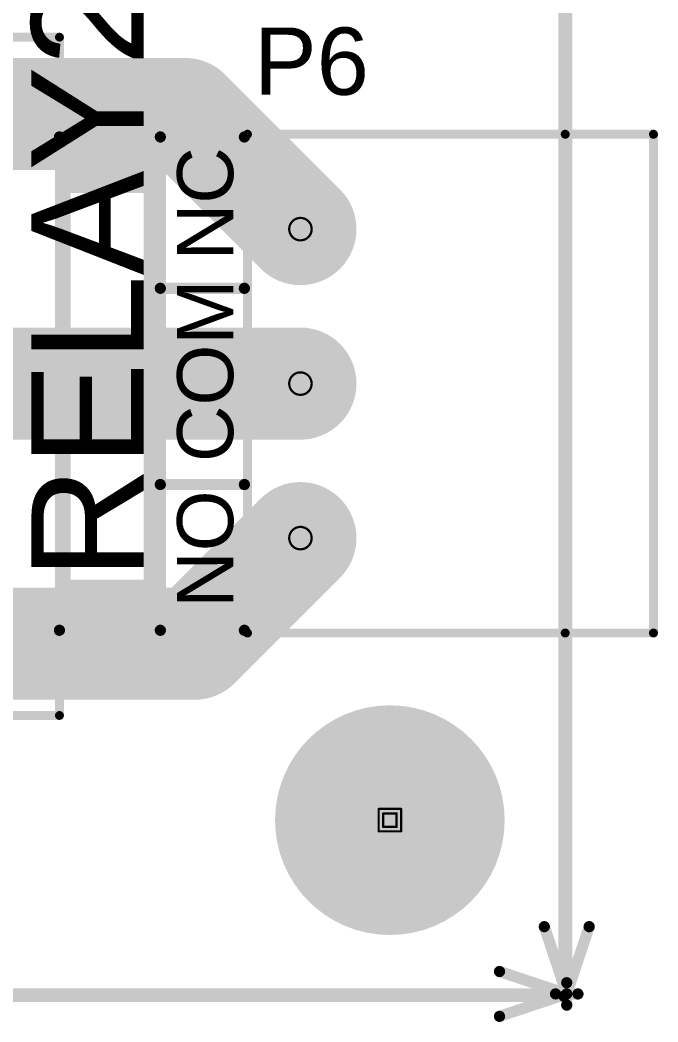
# Model space of a CAD drawing. Header units: millimetres. Extents: x 0.82 to 4.9, y 1.18 to 4.75.
# Drawn here: x 4.042 to 4.611, y 1.355 to 2.249 of the extents above; entities that cross this region are included whole.
import ezdxf

# ---------------------------------------------------------------- set-up
doc = ezdxf.new("R2010")
doc.units = ezdxf.units.MM
doc.header["$MEASUREMENT"] = 0
for name, color, linetype in [('BottomLayer', 5, 'Continuous'), ('BottomSolder', 6, 'Continuous'), ('DrillDrawing', 1, 'Continuous'), ('Mechanical13', 56, 'Continuous'), ('MultiLayer', 9, 'Continuous'), ('PadHoleLayer', 156, 'Continuous'), ('TopLayer', 1, 'Continuous'), ('TopOverlay', 2, 'Continuous'), ('TopSolder', 216, 'Continuous')]:
    doc.layers.add(name, color=color, linetype=linetype)
doc.styles.add('Arial', font='arial.ttf', dxfattribs={"height": 0.2})

# ---------------------------------------------------------------- blocks, each defined once
blk = doc.blocks.new('ECH350R_03P_48')
at = {"layer": 'BottomLayer'}
h = blk.add_hatch(color=5, dxfattribs=at)
edge = h.paths.add_edge_path()
edge.add_arc((0, 0), 0.04331, 0, 360)
h = blk.add_hatch(color=5, dxfattribs=at)
edge = h.paths.add_edge_path()
edge.add_arc((0.1378, 0), 0.04331, 0, 360)
h = blk.add_hatch(color=5, dxfattribs=at)
edge = h.paths.add_edge_path()
edge.add_arc((0.27559, 0), 0.04331, 0, 360)
at = {"layer": 'BottomSolder'}
h = blk.add_hatch(color=6, dxfattribs=at)
edge = h.paths.add_edge_path()
edge.add_arc((0, 0), 0.04731, 0, 360)
h = blk.add_hatch(color=6, dxfattribs=at)
edge = h.paths.add_edge_path()
edge.add_arc((0.1378, 0), 0.04731, 0, 360)
h = blk.add_hatch(color=6, dxfattribs=at)
edge = h.paths.add_edge_path()
edge.add_arc((0.27559, 0), 0.04731, 0, 360)
at = {"layer": 'MultiLayer'}
h = blk.add_hatch(color=9, dxfattribs=at)
edge = h.paths.add_edge_path()
edge.add_arc((0, 0), 0.04331, 0, 360)
h = blk.add_hatch(color=9, dxfattribs=at)
edge = h.paths.add_edge_path()
edge.add_arc((0.1378, 0), 0.04331, 0, 360)
h = blk.add_hatch(color=9, dxfattribs=at)
edge = h.paths.add_edge_path()
edge.add_arc((0.27559, 0), 0.04331, 0, 360)
at = {"layer": 'PadHoleLayer'}
h = blk.add_hatch(color=156, dxfattribs=at)
edge = h.paths.add_edge_path()
edge.add_arc((0, 0), 0.02362, 0, 360)
h = blk.add_hatch(color=156, dxfattribs=at)
edge = h.paths.add_edge_path()
edge.add_arc((0.1378, 0), 0.02362, 0, 360)
h = blk.add_hatch(color=156, dxfattribs=at)
edge = h.paths.add_edge_path()
edge.add_arc((0.27559, 0), 0.02362, 0, 360)
at = {"layer": 'TopLayer'}
h = blk.add_hatch(color=1, dxfattribs=at)
edge = h.paths.add_edge_path()
edge.add_arc((0, 0), 0.04331, 0, 360)
h = blk.add_hatch(color=1, dxfattribs=at)
edge = h.paths.add_edge_path()
edge.add_arc((0.1378, 0), 0.04331, 0, 360)
h = blk.add_hatch(color=1, dxfattribs=at)
edge = h.paths.add_edge_path()
edge.add_arc((0.27559, 0), 0.04331, 0, 360)
at = {"layer": 'TopSolder'}
h = blk.add_hatch(color=216, dxfattribs=at)
edge = h.paths.add_edge_path()
edge.add_arc((0, 0), 0.04731, 0, 360)
h = blk.add_hatch(color=216, dxfattribs=at)
edge = h.paths.add_edge_path()
edge.add_arc((0.1378, 0), 0.04731, 0, 360)
h = blk.add_hatch(color=216, dxfattribs=at)
edge = h.paths.add_edge_path()
edge.add_arc((0.27559, 0), 0.04731, 0, 360)
at = {"layer": 'TopOverlay', "const_width": 0.004}
for points in [[(-0.08665, 0.04725, 1), (-0.08265, 0.04725, 1)], [(-0.08665, 0.04725, 1), (-0.08265, 0.04725, 1)], [(0.35824, 0.04725, 1), (0.36224, 0.04725, 1)], [(0.35824, 0.04725, 1), (0.36224, 0.04725, 1)], [(-0.08665, -0.23622, 1), (-0.08265, -0.23622, 1)], [(0.35824, -0.23622, 1), (0.36224, -0.23622, 1)], [(-0.08665, -0.31496, 1), (-0.08265, -0.31496, 1)], [(-0.08665, -0.31496, 1), (-0.08265, -0.31496, 1)], [(0.35824, -0.31496, 1), (0.36224, -0.31496, 1)], [(0.35824, -0.31496, 1), (0.36224, -0.31496, 1)]]:
    blk.add_lwpolyline(points, format="xyb", close=True, dxfattribs=at)
at = {"layer": 'TopOverlay', "const_width": 0.008}
for points in [[(-0.08465, 0.04725), (0.36024, 0.04725)], [(-0.08465, 0.04725), (-0.08465, -0.31496)], [(0.36024, 0.04725), (0.36024, -0.31496)], [(-0.08465, -0.23622), (0.36024, -0.23622)], [(-0.08465, -0.31496), (0.36024, -0.31496)]]:
    blk.add_lwpolyline(points, dxfattribs=at)
blk = doc.blocks.new('MODUL_HRS4_63')
at = {"layer": 'BottomLayer'}
h = blk.add_hatch(color=5, dxfattribs=at)
edge = h.paths.add_edge_path()
edge.add_arc((-0.20472, 0.22047), 0.03248, 0, 360)
h = blk.add_hatch(color=5, dxfattribs=at)
edge = h.paths.add_edge_path()
edge.add_arc((0.27559, 0.22047), 0.03642, 0, 360)
blk.add_hatch(color=5, dxfattribs=at).paths.add_polyline_path([(-0.31791, -0.0502), (-0.31791, 0.0187), (-0.24902, 0.0187), (-0.24902, -0.0502)])
h = blk.add_hatch(color=5, dxfattribs=at)
edge = h.paths.add_edge_path()
edge.add_arc((-0.20472, -0.25197), 0.03248, 0, 360)
h = blk.add_hatch(color=5, dxfattribs=at)
edge = h.paths.add_edge_path()
edge.add_arc((0.27559, -0.25197), 0.03642, 0, 360)
at = {"layer": 'BottomSolder'}
h = blk.add_hatch(color=6, dxfattribs=at)
edge = h.paths.add_edge_path()
edge.add_arc((0.27559, 0.22047), 0.04042, 0, 360)
h = blk.add_hatch(color=6, dxfattribs=at)
edge = h.paths.add_edge_path()
edge.add_arc((-0.20472, 0.22047), 0.03648, 0, 360)
blk.add_hatch(color=6, dxfattribs=at).paths.add_polyline_path([(-0.32191, -0.0542), (-0.32191, 0.0227), (-0.24502, 0.0227), (-0.24502, -0.0542)])
h = blk.add_hatch(color=6, dxfattribs=at)
edge = h.paths.add_edge_path()
edge.add_arc((0.27559, -0.25197), 0.04042, 0, 360)
h = blk.add_hatch(color=6, dxfattribs=at)
edge = h.paths.add_edge_path()
edge.add_arc((-0.20472, -0.25197), 0.03648, 0, 360)
at = {"layer": 'MultiLayer'}
h = blk.add_hatch(color=9, dxfattribs=at)
edge = h.paths.add_edge_path()
edge.add_arc((-0.20472, 0.22047), 0.03248, 0, 360)
h = blk.add_hatch(color=9, dxfattribs=at)
edge = h.paths.add_edge_path()
edge.add_arc((0.27559, 0.22047), 0.03642, 0, 360)
blk.add_hatch(color=9, dxfattribs=at).paths.add_polyline_path([(-0.31791, -0.0502), (-0.31791, 0.0187), (-0.24902, 0.0187), (-0.24902, -0.0502)])
h = blk.add_hatch(color=9, dxfattribs=at)
edge = h.paths.add_edge_path()
edge.add_arc((-0.20472, -0.25197), 0.03248, 0, 360)
h = blk.add_hatch(color=9, dxfattribs=at)
edge = h.paths.add_edge_path()
edge.add_arc((0.27559, -0.25197), 0.03642, 0, 360)
at = {"layer": 'PadHoleLayer'}
h = blk.add_hatch(color=156, dxfattribs=at)
edge = h.paths.add_edge_path()
edge.add_arc((0.27559, 0.22047), 0.02362, 0, 360)
h = blk.add_hatch(color=156, dxfattribs=at)
edge = h.paths.add_edge_path()
edge.add_arc((-0.20472, 0.22047), 0.01969, 0, 360)
h = blk.add_hatch(color=156, dxfattribs=at)
edge = h.paths.add_edge_path()
edge.add_arc((-0.28347, -0.01575), 0.02362, 0, 360)
h = blk.add_hatch(color=156, dxfattribs=at)
edge = h.paths.add_edge_path()
edge.add_arc((-0.20472, -0.25197), 0.01969, 0, 360)
h = blk.add_hatch(color=156, dxfattribs=at)
edge = h.paths.add_edge_path()
edge.add_arc((0.27559, -0.25197), 0.02362, 0, 360)
at = {"layer": 'TopLayer'}
h = blk.add_hatch(color=1, dxfattribs=at)
edge = h.paths.add_edge_path()
edge.add_arc((-0.20472, 0.22047), 0.03248, 0, 360)
h = blk.add_hatch(color=1, dxfattribs=at)
edge = h.paths.add_edge_path()
edge.add_arc((0.27559, 0.22047), 0.03642, 0, 360)
blk.add_hatch(color=1, dxfattribs=at).paths.add_polyline_path([(-0.31791, -0.0502), (-0.31791, 0.0187), (-0.24902, 0.0187), (-0.24902, -0.0502)])
h = blk.add_hatch(color=1, dxfattribs=at)
edge = h.paths.add_edge_path()
edge.add_arc((-0.20472, -0.25197), 0.03248, 0, 360)
h = blk.add_hatch(color=1, dxfattribs=at)
edge = h.paths.add_edge_path()
edge.add_arc((0.27559, -0.25197), 0.03642, 0, 360)
at = {"layer": 'TopSolder'}
h = blk.add_hatch(color=216, dxfattribs=at)
edge = h.paths.add_edge_path()
edge.add_arc((0.27559, 0.22047), 0.04042, 0, 360)
h = blk.add_hatch(color=216, dxfattribs=at)
edge = h.paths.add_edge_path()
edge.add_arc((-0.20472, 0.22047), 0.03648, 0, 360)
blk.add_hatch(color=216, dxfattribs=at).paths.add_polyline_path([(-0.32191, -0.0542), (-0.32191, 0.0227), (-0.24502, 0.0227), (-0.24502, -0.0542)])
h = blk.add_hatch(color=216, dxfattribs=at)
edge = h.paths.add_edge_path()
edge.add_arc((0.27559, -0.25197), 0.04042, 0, 360)
h = blk.add_hatch(color=216, dxfattribs=at)
edge = h.paths.add_edge_path()
edge.add_arc((-0.20472, -0.25197), 0.03648, 0, 360)
at = {"layer": 'TopOverlay', "const_width": 0.00787}
for points in [[(-0.33858, 0.289), (0.41, 0.289)], [(-0.33858, -0.316), (-0.33858, 0.289)], [(0.41, -0.316), (0.41, 0.289)], [(-0.33858, -0.316), (0.41, -0.316)]]:
    blk.add_lwpolyline(points, dxfattribs=at)
at = {"layer": 'TopOverlay', "const_width": 0.00394}
for points in [[(-0.34055, 0.289, 1), (-0.33661, 0.289, 1)], [(-0.34055, 0.289, 1), (-0.33661, 0.289, 1)], [(0.40803, 0.289, 1), (0.41197, 0.289, 1)], [(0.40803, 0.289, 1), (0.41197, 0.289, 1)], [(-0.34055, -0.316, 1), (-0.33661, -0.316, 1)], [(-0.34055, -0.316, 1), (-0.33661, -0.316, 1)], [(0.40803, -0.316, 1), (0.41197, -0.316, 1)], [(0.40803, -0.316, 1), (0.41197, -0.316, 1)]]:
    blk.add_lwpolyline(points, format="xyb", close=True, dxfattribs=at)

msp = doc.modelspace()

# ---------------------------------------------------------------- hatches: boundary and pattern name
at = {"layer": 'BottomLayer'}
h = msp.add_hatch(color=5, dxfattribs=at)
edge = h.paths.add_edge_path()
edge.add_arc((4.3722, 1.535), 0.09843, 0, 360)
at = {"layer": 'BottomSolder'}
h = msp.add_hatch(color=6, dxfattribs=at)
edge = h.paths.add_edge_path()
edge.add_arc((4.3722, 1.535), 0.10243, 0, 360)
at = {"layer": 'MultiLayer'}
h = msp.add_hatch(color=9, dxfattribs=at)
edge = h.paths.add_edge_path()
edge.add_arc((4.3722, 1.535), 0.09843, 0, 360)
at = {"layer": 'PadHoleLayer'}
h = msp.add_hatch(color=156, dxfattribs=at)
edge = h.paths.add_edge_path()
edge.add_arc((4.3722, 1.535), 0.0689, 0, 360)
at = {"layer": 'TopLayer'}
h = msp.add_hatch(color=1, dxfattribs=at)
edge = h.paths.add_edge_path()
edge.add_arc((4.3722, 1.535), 0.09843, 0, 360)
at = {"layer": 'TopOverlay'}
for points in [[(4.16742, 2.09437), (4.16742, 2.14437), (4.07742, 2.14437), (4.07742, 2.09437)], [(4.16742, 1.73937), (4.16742, 2.11937), (4.15242, 2.11937), (4.15242, 1.73937)], [(4.08742, 1.73937), (4.08742, 2.10937), (4.07742, 2.10937), (4.07742, 1.73937)], [(4.16742, 1.70437), (4.16742, 1.74937), (4.07742, 1.74937), (4.07742, 1.70437)]]:
    msp.add_hatch(color=2, dxfattribs=at).paths.add_polyline_path(points)
at = {"layer": 'TopSolder'}
h = msp.add_hatch(color=216, dxfattribs=at)
edge = h.paths.add_edge_path()
edge.add_arc((4.3722, 1.535), 0.10243, 0, 360)

# ---------------------------------------------------------------- linework, layer by layer
at = {"layer": 'BottomLayer', "const_width": 0.1}
for points in [[(3.94301, 2.16484), (4.18974, 2.16484)], [(4.18974, 2.16484), (4.29242, 2.06217)], [(4.19825, 1.6924), (4.29242, 1.78657)], [(3.94301, 1.6924), (4.19825, 1.6924)]]:
    msp.add_lwpolyline(points, dxfattribs=at)
at = {"layer": 'BottomLayer', "const_width": 0.05}
for points in [[(4.16474, 2.16484, 1), (4.21474, 2.16484, 1)], [(4.16474, 2.16484, 1), (4.21474, 2.16484, 1)], [(4.26742, 2.06217, 1), (4.31742, 2.06217, 1)], [(4.26742, 1.78657, 1), (4.31742, 1.78657, 1)], [(4.17325, 1.6924, 1), (4.22325, 1.6924, 1)], [(4.17325, 1.6924, 1), (4.22325, 1.6924, 1)]]:
    msp.add_lwpolyline(points, format="xyb", close=True, dxfattribs=at)
at = {"layer": 'DrillDrawing'}
for points, const_width in [([(4.30242, 2.06217, 1), (4.28242, 2.06217, 1)], 0.002), ([(4.28192, 2.06217, 1), (4.28292, 2.06217, 1)], 0.001), ([(4.30192, 2.06217, 1), (4.30292, 2.06217, 1)], 0.001), ([(4.30242, 1.92437, 1), (4.28242, 1.92437, 1)], 0.002), ([(4.28192, 1.92437, 1), (4.28292, 1.92437, 1)], 0.001), ([(4.30192, 1.92437, 1), (4.30292, 1.92437, 1)], 0.001), ([(4.30242, 1.78657, 1), (4.28242, 1.78657, 1)], 0.002), ([(4.28192, 1.78657, 1), (4.28292, 1.78657, 1)], 0.001), ([(4.30192, 1.78657, 1), (4.30292, 1.78657, 1)], 0.001), ([(4.3617, 1.545, 1), (4.3627, 1.545, 1)], 0.001), ([(4.3617, 1.545, 1), (4.3627, 1.545, 1)], 0.001), ([(4.3657, 1.541, 1), (4.3667, 1.541, 1)], 0.001), ([(4.3657, 1.541, 1), (4.3667, 1.541, 1)], 0.001), ([(4.3777, 1.541, 1), (4.3787, 1.541, 1)], 0.001), ([(4.3777, 1.541, 1), (4.3787, 1.541, 1)], 0.001), ([(4.3817, 1.545, 1), (4.3827, 1.545, 1)], 0.001), ([(4.3817, 1.545, 1), (4.3827, 1.545, 1)], 0.001), ([(4.3657, 1.529, 1), (4.3667, 1.529, 1)], 0.001), ([(4.3657, 1.529, 1), (4.3667, 1.529, 1)], 0.001), ([(4.3777, 1.529, 1), (4.3787, 1.529, 1)], 0.001), ([(4.3777, 1.529, 1), (4.3787, 1.529, 1)], 0.001), ([(4.3617, 1.525, 1), (4.3627, 1.525, 1)], 0.001), ([(4.3617, 1.525, 1), (4.3627, 1.525, 1)], 0.001), ([(4.3817, 1.525, 1), (4.3827, 1.525, 1)], 0.001), ([(4.3817, 1.525, 1), (4.3827, 1.525, 1)], 0.001)]:
    msp.add_lwpolyline(points, format="xyb", close=True, dxfattribs=dict(at, const_width=const_width))
at = {"layer": 'DrillDrawing', "const_width": 0.002}
for points in [[(4.3622, 1.545), (4.3822, 1.545)], [(4.3622, 1.525), (4.3622, 1.545)], [(4.3662, 1.541), (4.3782, 1.541)], [(4.3662, 1.529), (4.3662, 1.541)], [(4.3782, 1.529), (4.3782, 1.541)], [(4.3822, 1.525), (4.3822, 1.545)], [(4.3662, 1.529), (4.3782, 1.529)], [(4.3622, 1.525), (4.3822, 1.525)]]:
    msp.add_lwpolyline(points, dxfattribs=at)
at = {"layer": 'Mechanical13', "const_width": 0.01}
for points in [[(4.52756, 1.37795), (4.52756, 4.52756)], [(0.98425, 1.37795), (4.52756, 1.37795)]]:
    msp.add_lwpolyline(points, dxfattribs=at)
at = {"layer": 'Mechanical13', "const_width": 0.005}
msp.add_lwpolyline([(4.52506, 1.37795, 1), (4.53006, 1.37795, 1)], format="xyb", close=True, dxfattribs=at)
msp.add_lwpolyline([(4.52506, 1.37795, 1), (4.53006, 1.37795, 1)], format="xyb", close=True, dxfattribs=at)
at = {"layer": 'TopLayer'}
for points, const_width in [([(4.53, 1.38), (4.53, 2.6366)], 0.01), ([(3.38821, 1.92437), (4.29242, 1.92437)], 0.1), ([(4.29029, 1.9265), (4.29242, 1.92437)], 0.05), ([(4.51, 1.44), (4.53, 1.38)], 0.01), ([(4.53, 1.38), (4.55, 1.44)], 0.01), ([(4.47, 1.4), (4.53, 1.38)], 0.01), ([(4.53, 1.37), (4.53, 1.39)], 0.01), ([(3.0734, 1.38), (4.53, 1.38)], 0.01), ([(4.47, 1.36), (4.53, 1.38)], 0.01), ([(4.52, 1.38), (4.54, 1.38)], 0.01)]:
    msp.add_lwpolyline(points, dxfattribs=dict(at, const_width=const_width))
for points, const_width in [([(4.26742, 1.92437, 1), (4.31742, 1.92437, 1)], 0.05), ([(4.27779, 1.9265, 1), (4.30279, 1.9265, 1)], 0.025), ([(4.27992, 1.92437, 1), (4.30492, 1.92437, 1)], 0.025), ([(4.5075, 1.44, 1), (4.5125, 1.44, 1)], 0.005), ([(4.5475, 1.44, 1), (4.5525, 1.44, 1)], 0.005), ([(4.4675, 1.4, 1), (4.4725, 1.4, 1)], 0.005), ([(4.5275, 1.39, 1), (4.5325, 1.39, 1)], 0.005), ([(4.5175, 1.38, 1), (4.5225, 1.38, 1)], 0.005), ([(4.5275, 1.38, 1), (4.5325, 1.38, 1)], 0.005), ([(4.5275, 1.38, 1), (4.5325, 1.38, 1)], 0.005), ([(4.5275, 1.38, 1), (4.5325, 1.38, 1)], 0.005), ([(4.5275, 1.38, 1), (4.5325, 1.38, 1)], 0.005), ([(4.5275, 1.38, 1), (4.5325, 1.38, 1)], 0.005), ([(4.5275, 1.38, 1), (4.5325, 1.38, 1)], 0.005), ([(4.5375, 1.38, 1), (4.5425, 1.38, 1)], 0.005), ([(4.5275, 1.37, 1), (4.5325, 1.37, 1)], 0.005), ([(4.4675, 1.36, 1), (4.4725, 1.36, 1)], 0.005)]:
    msp.add_lwpolyline(points, format="xyb", close=True, dxfattribs=dict(at, const_width=const_width))
at = {"layer": 'TopOverlay', "const_width": 0.01}
for points in [[(4.07742, 2.14437), (4.24242, 2.14437)], [(4.16742, 1.70437), (4.16742, 2.14437)], [(4.16742, 2.00937), (4.24242, 2.00937)], [(4.16742, 1.83437), (4.24242, 1.83437)], [(4.07742, 1.70437), (4.24242, 1.70437)]]:
    msp.add_lwpolyline(points, dxfattribs=at)
at = {"layer": 'TopOverlay', "const_width": 0.005}
for points in [[(4.07492, 2.14437, 1), (4.07992, 2.14437, 1)], [(4.16492, 2.14437, 1), (4.16992, 2.14437, 1)], [(4.23992, 2.14437, 1), (4.24492, 2.14437, 1)], [(4.16492, 2.00937, 1), (4.16992, 2.00937, 1)], [(4.23992, 2.00937, 1), (4.24492, 2.00937, 1)], [(4.16492, 1.83437, 1), (4.16992, 1.83437, 1)], [(4.23992, 1.83437, 1), (4.24492, 1.83437, 1)], [(4.07492, 1.70437, 1), (4.07992, 1.70437, 1)], [(4.16492, 1.70437, 1), (4.16992, 1.70437, 1)], [(4.23992, 1.70437, 1), (4.24492, 1.70437, 1)]]:
    msp.add_lwpolyline(points, format="xyb", close=True, dxfattribs=at)

# ---------------------------------------------------------------- block references
msp.add_blockref('MODUL_HRS4_63', (3.66742, 1.94437))
at = {"rotation": 90}
msp.add_blockref('ECH350R_03P_48', (4.29242, 1.78657), dxfattribs=at)

# ---------------------------------------------------------------- texts
at = {"layer": 'TopOverlay', "style": 'Arial'}
for s, height, p in [('RELAY2', 0.1, (4.15242, 1.74937)), ('NC', 0.05, (4.23242, 2.03437)), ('COM', 0.05, (4.23242, 1.85437)), ('NO', 0.05, (4.23242, 1.72437))]:
    msp.add_text(s, height=height, rotation=90, dxfattribs=at).set_placement(p)
msp.add_text('P6', height=0.06, dxfattribs=at).set_placement((4.251, 2.182))

doc.saveas('drawing.dxf')
